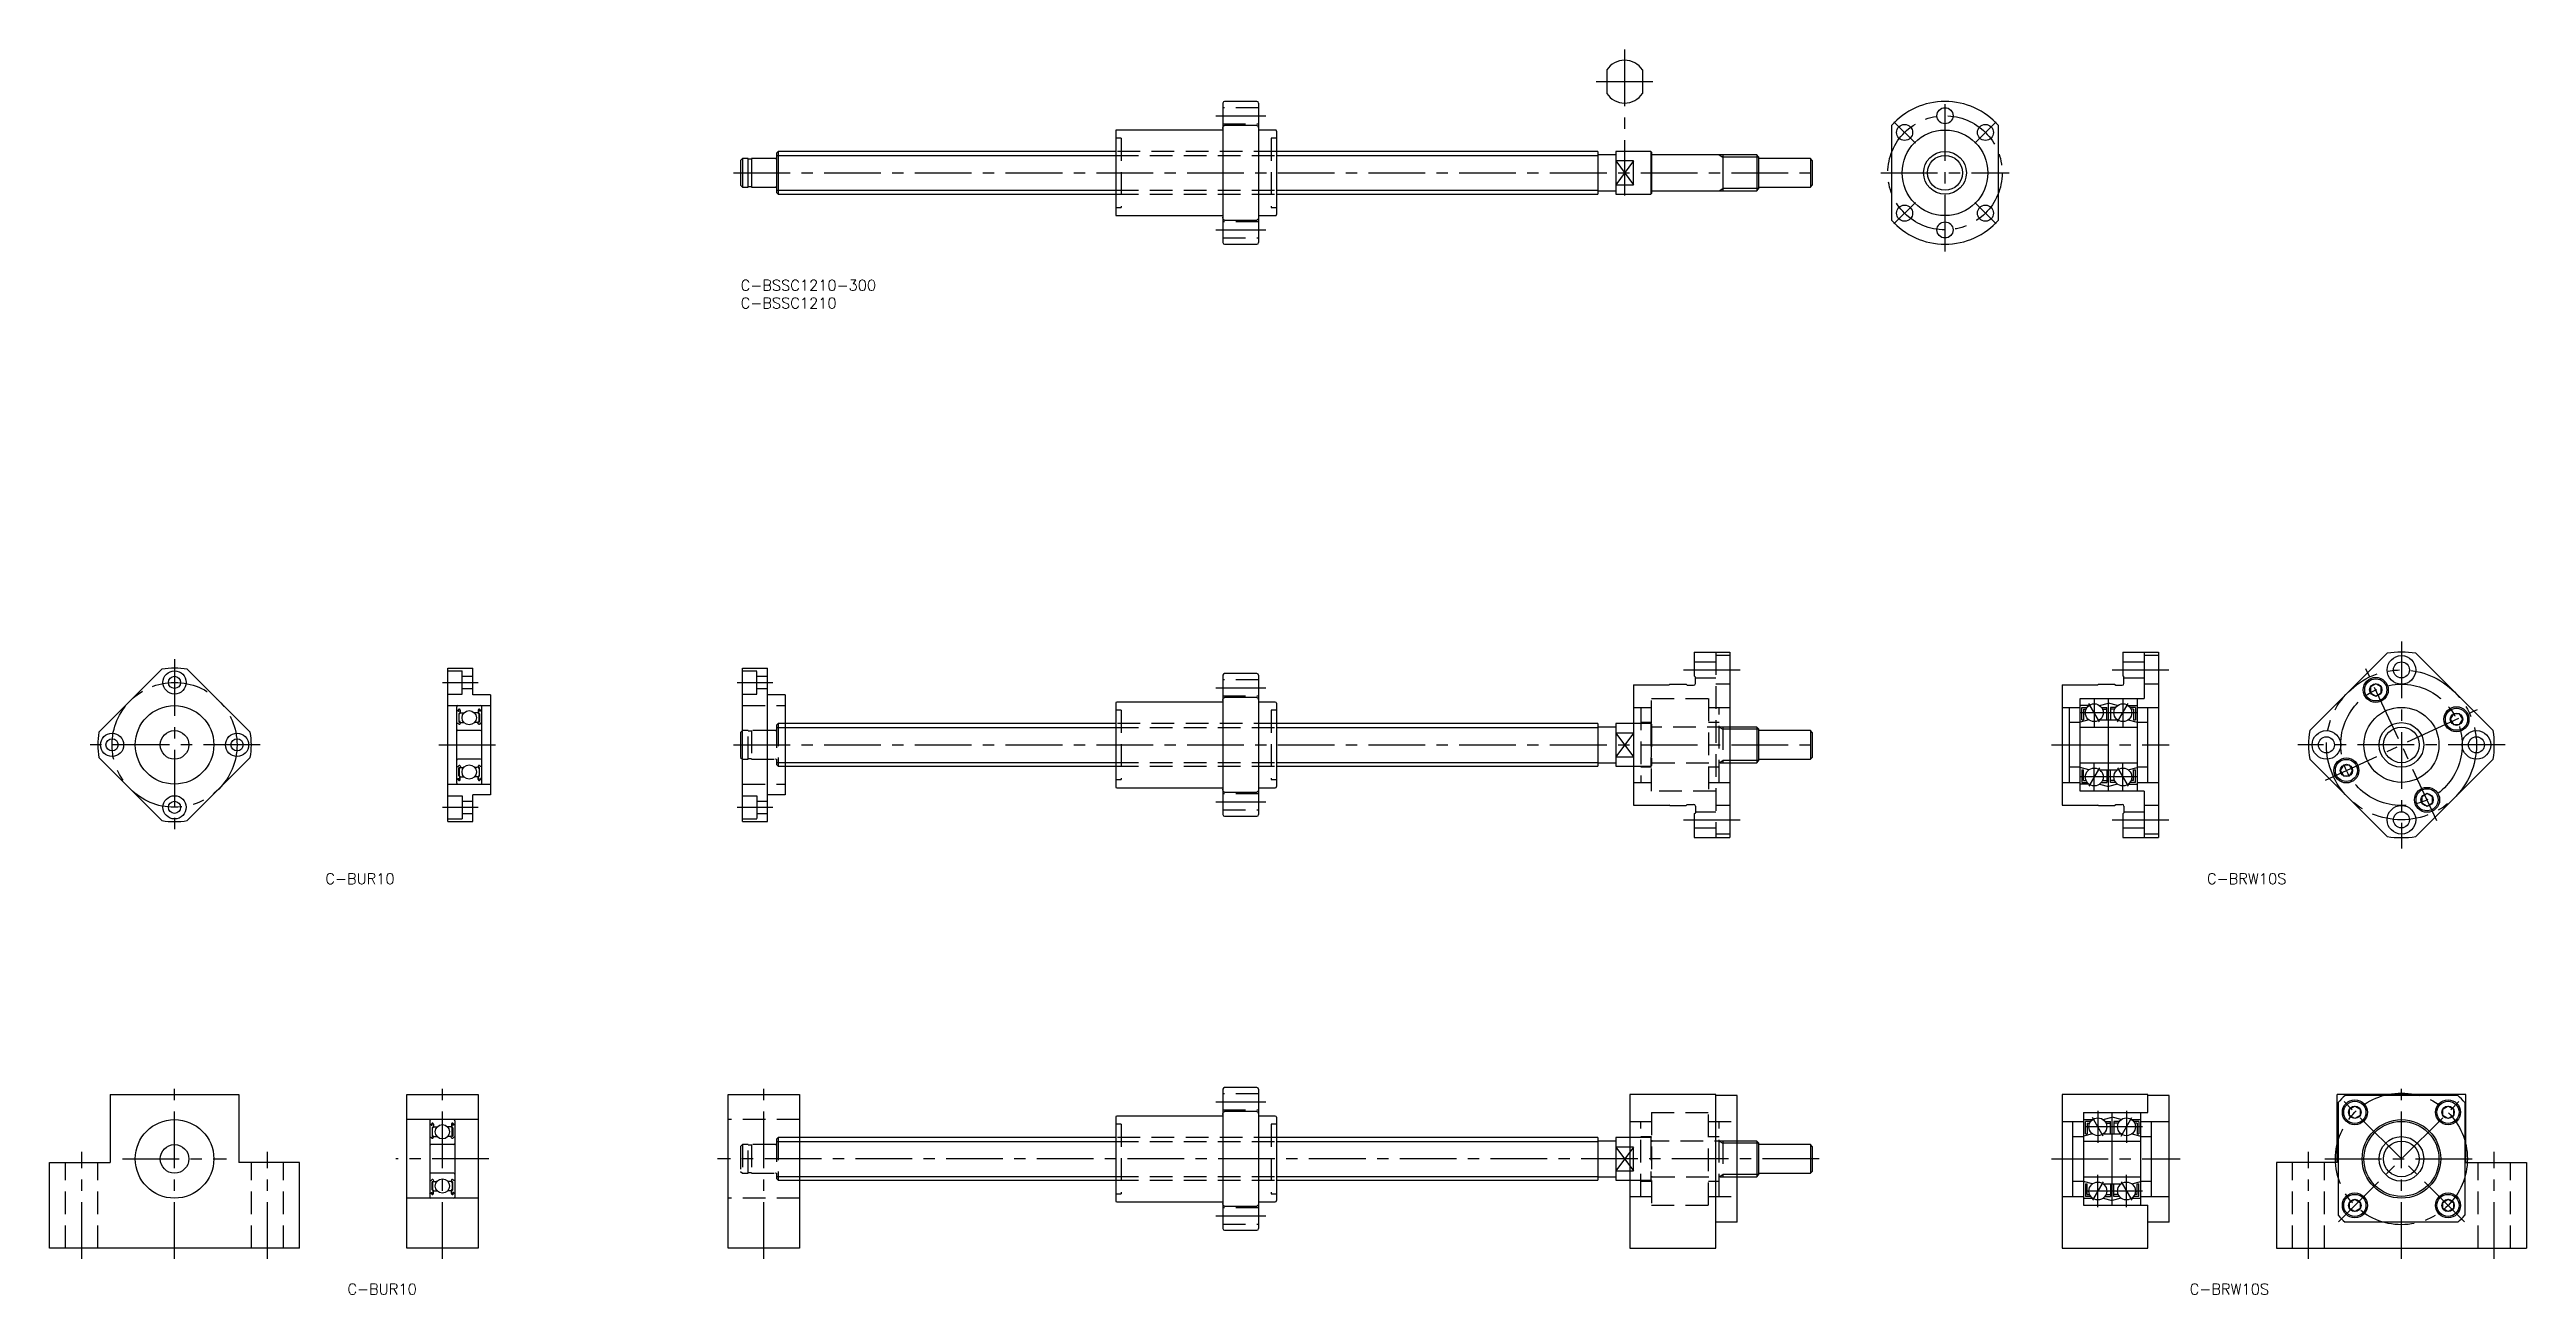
# Model space of a CAD drawing. Extents: x -194 to 500, y -284 to 65.
import ezdxf

# ---------------------------------------------------------------- set-up
doc = ezdxf.new("R2010")
doc.units = 0
doc.header["$LTSCALE"] = 0.5
doc.linetypes.add('CENTER', pattern=[50.8, 31.75, -6.35, 6.35, -6.35])
doc.linetypes.add('DASHED', pattern=[19.05, 12.7, -6.35])
for name, color, linetype in [('MSM_CENTER', 1, 'CENTER'), ('MSM_CONTINUOUS', 7, 'CONTINUOUS'), ('MSM_DASHED', 4, 'DASHED'), ('MSM_NARROW', 5, 'CONTINUOUS'), ('MSM_PART_NUMBER', 7, 'CONTINUOUS')]:
    doc.layers.add(name, color=color, linetype=linetype)
doc.styles.get("Standard").update_dxf_attribs({"font": 'txt.shx', "height": 3, "bigfont": 'bigfont.shx'})

# ---------------------------------------------------------------- blocks, each defined once
blk = doc.blocks.new('*U14')
at = {"layer": 'MSM_PART_NUMBER'}
blk.add_text('C-BSSC1210-300', height=3, dxfattribs=at).set_placement((0, -3))
blk = doc.blocks.new('*U15')
at = {"layer": 'MSM_PART_NUMBER'}
blk.add_text('C-BSSC1210', height=3, dxfattribs=at).set_placement((0, -8))

msp = doc.modelspace()

# ---------------------------------------------------------------- linework, layer by layer
at = {"layer": 'MSM_CENTER'}
for p, q in [((247.5, 64.55), (247.5, 23.68)), ((239.5, 55.55), (255.5, 55.55)), ((337.2, 8), (337.2, 52)), ((133, 46), (147, 46)), ((328.9, 38.31), (322.89, 44.32)), ((345.51, 38.31), (351.52, 44.32)), ((-2, 30), (302, 30)), ((319.2, 30), (355.2, 30)), ((328.9, 21.69), (322.89, 15.68)), ((345.51, 21.69), (351.52, 15.68)), ((133, 14), (147, 14)), ((465, -101.27), (465, -159.27)), ((-158.5, -106.27), (-158.5, -154.27)), ((264, -109.27), (280, -109.27)), ((384, -109.27), (400, -109.27)), ((474.93, -151.56), (455.07, -108.97)), ((-83.5, -112.77), (-73.5, -112.77)), ((-1, -112.77), (9, -112.77)), ((133, -114.27), (147, -114.27)), ((379, -117.27), (379, -125.27)), ((387, -117.27), (387, -125.27)), ((391, -121.27), (375, -121.27)), ((380.5, -123.86), (377.5, -118.67)), ((385.5, -123.86), (388.5, -118.67)), ((443.7, -140.2), (486.3, -120.33)), ((-134.5, -130.27), (-182.5, -130.27)), ((-84.5, -130.27), (-67.5, -130.27)), ((-2, -130.27), (302, -130.27)), ((367, -130.27), (400, -130.27)), ((494, -130.27), (436, -130.27)), ((380.5, -136.67), (377.5, -141.86)), ((379, -143.27), (379, -135.27)), ((385.5, -136.67), (388.5, -141.86)), ((387, -143.27), (387, -135.27)), ((391, -139.27), (375, -139.27)), ((-83.5, -147.77), (-73.5, -147.77)), ((-1, -147.77), (9, -147.77)), ((133, -146.27), (147, -146.27)), ((264, -151.27), (280, -151.27)), ((384, -151.27), (400, -151.27)), ((-158.5, -274.27), (-158.5, -225.27)), ((-83.5, -274.27), (-83.5, -225.27)), ((6.5, -274.27), (6.5, -225.27)), ((482.65, -263.91), (447.35, -228.62)), ((447.35, -263.91), (482.65, -228.62)), ((465, -274.27), (465, -224.8)), ((133, -230.27), (147, -230.27)), ((381.5, -239.86), (378.5, -234.67)), ((380, -232.77), (380, -241.77)), ((386.5, -239.86), (389.5, -234.67)), ((388, -232.77), (388, -241.77)), ((392.5, -237.27), (375.5, -237.27)), ((-184.5, -274.27), (-184.5, -244.27)), ((-173.05, -246.27), (-143.95, -246.27)), ((-132.5, -274.27), (-132.5, -244.27)), ((-70.5, -246.27), (-96.5, -246.27)), ((302, -246.27), (-6.5, -246.27)), ((367, -246.27), (403, -246.27)), ((439, -274.27), (439, -244.27)), ((443.53, -246.27), (486.47, -246.27)), ((491, -274.27), (491, -244.27)), ((392.5, -255.27), (375.5, -255.27)), ((381.5, -252.67), (378.5, -257.86)), ((380, -259.77), (380, -250.77)), ((386.5, -252.67), (389.5, -257.86)), ((388, -259.77), (388, -250.77)), ((133, -262.27), (147, -262.27))]:
    msp.add_line(p, q, dxfattribs=at)
for centre, radius in [((337.2, 30), 16), ((465, -130.27), 21), ((-158.5, -130.27), 17.5), ((465, -130.27), 17), ((465, -246.27), 18.45)]:
    msp.add_circle(centre, radius, dxfattribs=at)
at = {"layer": 'MSM_CONTINUOUS'}
for p, q in [((242.5, 58.87), (242.5, 52.24)), ((252.5, 58.87), (252.5, 52.24)), ((135, 49.5), (135, 10.5)), ((144.5, 50), (135.5, 50)), ((145, 49.5), (145, 10.5)), ((105, 41.7), (105, 18.3)), ((135, 42), (105.3, 42)), ((135, 42.56), (135.03, 42.72)), ((135, 42.46), (135, 42.56)), ((135.03, 42.72), (135.08, 42.89)), ((135.08, 42.89), (135.19, 43.07)), ((135.19, 43.07), (135.31, 43.17)), ((135.31, 43.17), (135.42, 43.22)), ((135.42, 43.22), (135.5, 43.23)), ((144.5, 43.23), (135.5, 43.23)), ((144.5, 43.23), (144.56, 43.22)), ((144.56, 43.22), (144.67, 43.19)), ((144.67, 43.19), (144.79, 43.09)), ((144.79, 43.09), (144.91, 42.91)), ((144.91, 42.91), (144.99, 42.59)), ((144.99, 42.59), (145, 42.46)), ((149.7, 42), (145, 42)), ((150, 41.7), (150, 18.3)), ((322.2, 43.23), (322.2, 16.77)), ((352.2, 16.77), (352.2, 43.23)), ((10.5, 36), (10, 35.5)), ((10, 35.5), (10, 24.5)), ((10.5, 36), (10.5, 24)), ((105, 36), (10.5, 36)), ((240, 36), (150, 36)), ((240, 36), (240, 24)), ((245, 35), (240, 35)), ((254.8, 36), (245, 36)), ((245, 36), (245, 24)), ((255, 35.8), (254.8, 36)), ((254.8, 36), (254.8, 24)), ((255, 35.8), (255, 24.2)), ((284.5, 35), (255.2, 35)), ((275, 35), (275, 25)), ((285, 34.5), (284.5, 35)), ((284.5, 35), (284.5, 25)), ((0.5, 34), (0, 33.5)), ((0, 33.5), (0, 26.5)), ((2.1, 34), (0.5, 34)), ((0.5, 34), (0.5, 26)), ((2.1, 26), (2.1, 34)), ((3, 33.8), (2.1, 33.8)), ((9.8, 34), (3, 34)), ((3, 34), (3, 26)), ((250, 33.32), (245, 33.32)), ((250, 26.68), (250, 33.32)), ((285, 34.5), (285, 25.5)), ((299.5, 34), (285, 34)), ((300, 33.5), (299.5, 34)), ((299.5, 34), (299.5, 26)), ((300, 33.5), (300, 26.5)), ((0, 26.5), (0.5, 26)), ((0.5, 26), (2.1, 26)), ((2.1, 26.2), (3, 26.2)), ((3, 26), (9.8, 26)), ((10, 24.5), (10.5, 24)), ((10.5, 24), (105, 24)), ((150, 24), (240, 24)), ((240, 25), (245, 25)), ((245, 26.68), (250, 26.68)), ((245, 24), (254.8, 24)), ((254.8, 24), (255, 24.2)), ((255.2, 25), (284.5, 25)), ((284.5, 25), (285, 25.5)), ((285, 26), (299.5, 26)), ((299.5, 26), (300, 26.5)), ((105.3, 18), (135, 18)), ((135, 17.49), (135, 17.54)), ((135.02, 17.32), (135, 17.49)), ((135.07, 17.15), (135.02, 17.32)), ((135.19, 16.94), (135.07, 17.15)), ((135.29, 16.84), (135.19, 16.94)), ((135.42, 16.78), (135.29, 16.84)), ((135.48, 16.77), (135.42, 16.78)), ((135.5, 16.77), (135.48, 16.77)), ((135.5, 16.77), (144.5, 16.77)), ((144.58, 16.78), (144.5, 16.77)), ((144.64, 16.8), (144.58, 16.78)), ((144.76, 16.88), (144.64, 16.8)), ((144.87, 17.03), (144.76, 16.88)), ((144.93, 17.15), (144.87, 17.03)), ((144.97, 17.28), (144.93, 17.15)), ((145, 17.54), (144.97, 17.28)), ((145, 18), (149.7, 18)), ((135.5, 10), (144.5, 10)), ((-179.71, -126.72), (-162.04, -109.06)), ((-137.29, -126.72), (-154.96, -109.06)), ((-82, -151.77), (-82, -108.77)), ((-82, -108.77), (-75, -108.77)), ((-82, -109.52), (-78, -109.52)), ((-78, -116.02), (-78, -109.52)), ((-75, -116.27), (-75, -108.77)), ((0.5, -151.77), (0.5, -108.77)), ((0.5, -108.77), (7.5, -108.77)), ((7.5, -151.77), (7.5, -108.77)), ((135, -110.77), (135, -149.77)), ((144.5, -110.27), (135.5, -110.27)), ((145, -110.77), (145, -149.77)), ((267, -104.27), (277, -104.27)), ((267, -104.27), (267, -110.97)), ((277, -104.27), (277, -156.27)), ((387, -104.27), (397, -104.27)), ((387, -104.27), (387, -110.97)), ((387, -107.02), (393, -107.02)), ((393, -104.27), (393, -117.27)), ((397, -105.27), (393, -105.27)), ((397, -104.27), (397, -156.27)), ((460.99, -104.58), (439.31, -126.26)), ((490.69, -126.26), (469.01, -104.58)), ((-82, -116.02), (-78, -116.02)), ((-78, -111.07), (-75, -111.07)), ((-78, -114.47), (-75, -114.47)), ((-70, -116.27), (-75, -116.27)), ((-70, -116.27), (-70, -144.27)), ((12.5, -116.27), (7.5, -116.27)), ((12.5, -116.27), (12.5, -144.27)), ((135, -117.71), (135.03, -117.54)), ((135, -117.81), (135, -117.71)), ((135.03, -117.54), (135.08, -117.38)), ((135.08, -117.38), (135.19, -117.2)), ((135.19, -117.2), (135.31, -117.09)), ((135.31, -117.09), (135.42, -117.05)), ((135.42, -117.05), (135.5, -117.04)), ((144.5, -117.04), (135.5, -117.04)), ((144.5, -117.04), (144.56, -117.04)), ((144.56, -117.04), (144.67, -117.08)), ((144.67, -117.08), (144.79, -117.18)), ((144.79, -117.18), (144.91, -117.36)), ((144.91, -117.36), (144.99, -117.68)), ((144.99, -117.68), (145, -117.81)), ((250, -113.42), (260, -113.42)), ((250, -113.42), (250, -147.12)), ((260.15, -113.27), (260, -113.42)), ((260.15, -113.27), (264.7, -113.27)), ((264.7, -113.27), (265, -113.57)), ((265, -113.57), (266.8, -113.57)), ((267, -110.97), (267.3, -111.27)), ((267.3, -113.07), (267.3, -111.27)), ((370, -113.42), (380, -113.42)), ((370, -113.42), (370, -147.12)), ((375, -117.27), (393, -117.27)), ((375, -143.27), (375, -117.27)), ((380.15, -113.27), (380, -113.42)), ((380.15, -113.27), (384.7, -113.27)), ((383, -143.27), (383, -117.27)), ((384.7, -113.27), (385, -113.57)), ((385, -113.57), (386.8, -113.57)), ((387, -110.97), (387.3, -111.27)), ((387.3, -113.07), (387.3, -111.27)), ((387.3, -111.52), (393, -111.52)), ((391, -117.27), (391, -143.27)), ((397, -113.27), (393, -113.27)), ((457.82, -113.13), (456.32, -113.99)), ((456.32, -113.99), (456.32, -115.72)), ((456.32, -115.72), (457.82, -116.59)), ((459.32, -113.99), (457.82, -113.13)), ((457.82, -116.59), (459.32, -115.72)), ((459.32, -115.72), (459.32, -113.99)), ((-82, -119.27), (-70, -119.27)), ((-79.5, -140.97), (-79.5, -119.57)), ((-79.5, -120.52), (-79.4, -120.62)), ((-79.5, -124.27), (-79.4, -124.17)), ((-79.4, -120.62), (-79.17, -120.62)), ((-79.4, -124.17), (-79.17, -124.17)), ((-79.17, -120.62), (-79.06, -120.43)), ((-79.17, -124.17), (-78.95, -124.43)), ((-79.12, -120.8), (-79, -120.86)), ((-79.05, -120.68), (-78.94, -120.5)), ((-78.94, -120.75), (-79.05, -120.68)), ((-79, -120.86), (-78.94, -120.75)), ((-78.63, -121.32), (-78.9, -121.58)), ((-78.9, -121.58), (-78.9, -123.77)), ((-78.5, -121.37), (-78.77, -121.64)), ((-78.77, -123.77), (-78.77, -121.64)), ((-78.57, -123.77), (-78.77, -123.77)), ((-78.77, -123.9), (-78.57, -123.9)), ((-78.63, -120.58), (-78.63, -121.32)), ((-78.57, -123.9), (-78.57, -123.77)), ((-78.57, -124.35), (-78.46, -124.06)), ((-78.5, -120.58), (-78.5, -121.37)), ((-78.5, -121.22), (-78.4, -121.32)), ((-78.46, -124.06), (-78.36, -123.97)), ((-78.4, -121.32), (-77.48, -121.32)), ((-78.36, -123.97), (-77.52, -123.97)), ((-73.6, -121.32), (-74.52, -121.32)), ((-73.64, -123.97), (-74.48, -123.97)), ((-73.54, -124.06), (-73.64, -123.97)), ((-73.5, -121.22), (-73.6, -121.32)), ((-73.43, -124.35), (-73.54, -124.06)), ((-73.5, -120.58), (-73.5, -121.37)), ((-73.5, -121.37), (-73.23, -121.64)), ((-73.43, -123.9), (-73.43, -123.77)), ((-73.43, -123.77), (-73.23, -123.77)), ((-73.23, -123.9), (-73.43, -123.9)), ((-73.37, -120.58), (-73.37, -121.32)), ((-73.37, -121.32), (-73.1, -121.58)), ((-73.23, -123.77), (-73.23, -121.64)), ((-73.1, -121.58), (-73.1, -123.77)), ((-72.95, -120.68), (-73.06, -120.5)), ((-73.06, -120.75), (-72.95, -120.68)), ((-73, -120.86), (-73.06, -120.75)), ((-72.83, -124.17), (-73.05, -124.43)), ((-72.88, -120.8), (-73, -120.86)), ((-72.83, -120.62), (-72.94, -120.43)), ((-72.6, -120.62), (-72.83, -120.62)), ((-72.6, -124.17), (-72.83, -124.17)), ((-72.5, -120.52), (-72.6, -120.62)), ((-72.5, -124.27), (-72.6, -124.17)), ((-72.5, -140.97), (-72.5, -119.57)), ((105, -124.27), (12.5, -124.27)), ((105, -118.57), (105, -141.97)), ((135, -118.27), (105.3, -118.27)), ((149.7, -118.27), (145, -118.27)), ((150, -118.57), (150, -141.97)), ((240, -124.27), (150, -124.27)), ((240, -124.27), (240, -136.27)), ((250, -124.27), (245, -124.27)), ((245, -124.27), (245, -136.27)), ((370, -119.77), (375, -119.77)), ((372, -119.77), (372, -140.77)), ((375, -124.02), (372, -124.02)), ((377.5, -119.27), (375, -119.27)), ((377.5, -123.27), (375, -123.94)), ((375.5, -119.77), (377, -119.77)), ((375.5, -123.27), (375.5, -119.77)), ((375.5, -123.27), (376, -123.27)), ((376, -120.27), (376, -123.27)), ((376, -120.27), (376.71, -120.27)), ((380.5, -119.27), (383, -118.6)), ((380.5, -123.27), (385.5, -123.27)), ((381, -119.77), (382.5, -119.77)), ((381.29, -120.27), (382.5, -120.27)), ((382.5, -123.27), (382.5, -119.77)), ((385.5, -119.27), (383, -118.6)), ((383.5, -119.77), (383.5, -123.27)), ((385, -119.77), (383.5, -119.77)), ((384.71, -120.27), (383.5, -120.27)), ((388.5, -119.27), (391, -119.27)), ((388.5, -123.27), (391, -123.94)), ((390.5, -119.77), (389, -119.77)), ((390, -120.27), (389.29, -120.27)), ((390, -120.27), (390, -123.27)), ((390, -123.27), (390.5, -123.27)), ((390.5, -119.77), (390.5, -123.27)), ((391, -119.77), (397, -119.77)), ((394, -124.02), (391, -124.02)), ((394, -140.77), (394, -119.77)), ((479.54, -121.58), (478.68, -123.08)), ((478.68, -123.08), (479.54, -124.58)), ((481.27, -121.58), (479.54, -121.58)), ((479.54, -124.58), (481.27, -124.58)), ((482.14, -123.08), (481.27, -121.58)), ((481.27, -124.58), (482.14, -123.08)), ((-72.8, -126.27), (-79.2, -126.27)), ((0.5, -126.27), (0, -126.77)), ((0, -126.77), (0, -133.77)), ((245, -125.27), (240, -125.27)), ((250, -126.95), (245, -126.95)), ((284.5, -125.27), (277, -125.27)), ((285, -125.77), (284.5, -125.27)), ((284.5, -125.27), (284.5, -135.27)), ((285, -125.77), (285, -134.77)), ((299.5, -126.27), (285, -126.27)), ((300, -126.77), (299.5, -126.27)), ((299.5, -126.27), (299.5, -134.27)), ((300, -126.77), (300, -133.77)), ((375, -125.27), (391, -125.27)), ((-162.04, -151.47), (-179.71, -133.81)), ((-154.96, -151.47), (-137.29, -133.81)), ((-79.5, -136.27), (-79.4, -136.37)), ((-79.4, -136.37), (-79.17, -136.37)), ((-72.8, -134.27), (-79.2, -134.27)), ((-79.17, -136.37), (-78.95, -136.1)), ((-78.9, -138.95), (-78.9, -136.76)), ((-78.77, -136.63), (-78.57, -136.63)), ((-78.77, -136.76), (-78.77, -138.89)), ((-78.57, -136.76), (-78.77, -136.76)), ((-78.57, -136.18), (-78.46, -136.47)), ((-78.57, -136.63), (-78.57, -136.76)), ((-78.46, -136.47), (-78.36, -136.57)), ((-78.36, -136.57), (-77.52, -136.57)), ((-73.64, -136.57), (-74.48, -136.57)), ((-73.54, -136.47), (-73.64, -136.57)), ((-73.43, -136.18), (-73.54, -136.47)), ((-73.43, -136.63), (-73.43, -136.76)), ((-73.23, -136.63), (-73.43, -136.63)), ((-73.43, -136.76), (-73.23, -136.76)), ((-73.23, -136.76), (-73.23, -138.89)), ((-73.1, -138.95), (-73.1, -136.76)), ((-72.83, -136.37), (-73.05, -136.1)), ((-72.6, -136.37), (-72.83, -136.37)), ((-72.5, -136.27), (-72.6, -136.37)), ((0, -133.77), (0.5, -134.27)), ((12.5, -136.27), (105, -136.27)), ((150, -136.27), (240, -136.27)), ((240, -135.27), (245, -135.27)), ((245, -133.58), (250, -133.58)), ((245, -136.27), (250, -136.27)), ((277, -135.27), (284.5, -135.27)), ((284.5, -135.27), (285, -134.77)), ((285, -134.27), (299.5, -134.27)), ((299.5, -134.27), (300, -133.77)), ((375, -136.52), (372, -136.52)), ((375, -135.27), (391, -135.27)), ((377.5, -137.27), (375, -136.6)), ((375.5, -137.27), (376, -137.27)), ((375.5, -137.27), (375.5, -140.77)), ((376, -140.27), (376, -137.27)), ((380.5, -137.27), (385.5, -137.27)), ((382.5, -137.27), (382.5, -140.77)), ((383.5, -140.77), (383.5, -137.27)), ((388.5, -137.27), (391, -136.6)), ((390, -140.27), (390, -137.27)), ((390, -137.27), (390.5, -137.27)), ((390.5, -140.77), (390.5, -137.27)), ((394, -136.52), (391, -136.52)), ((439.31, -134.28), (460.99, -155.95)), ((448.73, -135.95), (447.86, -137.45)), ((447.86, -137.45), (448.73, -138.95)), ((450.46, -135.95), (448.73, -135.95)), ((451.32, -137.45), (450.46, -135.95)), ((450.46, -138.95), (451.32, -137.45)), ((469.01, -155.95), (490.69, -134.28)), ((-82, -141.27), (-70, -141.27)), ((-82, -144.52), (-78, -144.52)), ((-79.5, -140.02), (-79.4, -139.92)), ((-79.4, -139.92), (-79.17, -139.92)), ((-79.17, -139.92), (-79.06, -140.1)), ((-79.12, -139.73), (-79, -139.67)), ((-78.94, -139.78), (-79.05, -139.85)), ((-79.05, -139.85), (-78.94, -140.03)), ((-79, -139.67), (-78.94, -139.78)), ((-78.63, -139.22), (-78.9, -138.95)), ((-78.5, -139.16), (-78.77, -138.89)), ((-78.63, -139.95), (-78.63, -139.22)), ((-78.5, -139.95), (-78.5, -139.16)), ((-78.5, -139.32), (-78.4, -139.22)), ((-78.4, -139.22), (-77.48, -139.22)), ((-78, -144.52), (-78, -151.02)), ((-75, -151.77), (-75, -144.27)), ((-70, -144.27), (-75, -144.27)), ((-73.6, -139.22), (-74.52, -139.22)), ((-73.5, -139.32), (-73.6, -139.22)), ((-73.5, -139.16), (-73.23, -138.89)), ((-73.5, -139.95), (-73.5, -139.16)), ((-73.37, -139.22), (-73.1, -138.95)), ((-73.37, -139.95), (-73.37, -139.22)), ((-73, -139.67), (-73.06, -139.78)), ((-73.06, -139.78), (-72.95, -139.85)), ((-72.95, -139.85), (-73.06, -140.03)), ((-72.88, -139.73), (-73, -139.67)), ((-72.83, -139.92), (-72.94, -140.1)), ((-72.6, -139.92), (-72.83, -139.92)), ((-72.5, -140.02), (-72.6, -139.92)), ((12.5, -144.27), (7.5, -144.27)), ((105.3, -142.27), (135, -142.27)), ((135, -142.77), (135, -142.73)), ((135.02, -142.95), (135, -142.77)), ((135.07, -143.12), (135.02, -142.95)), ((135.19, -143.33), (135.07, -143.12)), ((135.29, -143.43), (135.19, -143.33)), ((135.42, -143.49), (135.29, -143.43)), ((135.48, -143.49), (135.42, -143.49)), ((135.5, -143.49), (135.48, -143.49)), ((135.5, -143.49), (144.5, -143.49)), ((144.58, -143.49), (144.5, -143.49)), ((144.64, -143.46), (144.58, -143.49)), ((144.76, -143.39), (144.64, -143.46)), ((144.87, -143.24), (144.76, -143.39)), ((144.93, -143.11), (144.87, -143.24)), ((144.97, -142.99), (144.93, -143.11)), ((145, -142.73), (144.97, -142.99)), ((145, -142.27), (149.7, -142.27)), ((370, -140.77), (375, -140.77)), ((377.5, -141.27), (375, -141.27)), ((393, -143.27), (375, -143.27)), ((375.5, -140.77), (377, -140.77)), ((376, -140.27), (376.71, -140.27)), ((380.5, -141.27), (383, -141.94)), ((381, -140.77), (382.5, -140.77)), ((381.29, -140.27), (382.5, -140.27)), ((385.5, -141.27), (383, -141.94)), ((384.71, -140.27), (383.5, -140.27)), ((385, -140.77), (383.5, -140.77)), ((388.5, -141.27), (391, -141.27)), ((390.5, -140.77), (389, -140.77)), ((390, -140.27), (389.29, -140.27)), ((391, -140.77), (397, -140.77)), ((393, -143.27), (393, -156.27)), ((448.73, -138.95), (450.46, -138.95)), ((472.18, -143.94), (470.68, -144.81)), ((470.68, -144.81), (470.68, -146.54)), ((473.68, -144.81), (472.18, -143.94)), ((473.68, -146.54), (473.68, -144.81)), ((-82, -151.02), (-78, -151.02)), ((-82, -151.77), (-75, -151.77)), ((-78, -146.07), (-75, -146.07)), ((-78, -149.47), (-75, -149.47)), ((0.5, -151.77), (7.5, -151.77)), ((135.5, -150.27), (144.5, -150.27)), ((250, -147.12), (260, -147.12)), ((260.15, -147.27), (260, -147.12)), ((260.15, -147.27), (264.7, -147.27)), ((264.7, -147.27), (265, -146.97)), ((265, -146.97), (266.8, -146.97)), ((267, -149.56), (267.3, -149.27)), ((267, -149.56), (267, -156.27)), ((267.3, -147.47), (267.3, -149.27)), ((370, -147.12), (380, -147.12)), ((380.15, -147.27), (380, -147.12)), ((380.15, -147.27), (384.7, -147.27)), ((384.7, -147.27), (385, -146.97)), ((385, -146.97), (386.8, -146.97)), ((387, -149.56), (387.3, -149.27)), ((387, -149.56), (387, -156.27)), ((387.3, -147.47), (387.3, -149.27)), ((387.3, -149.02), (393, -149.02)), ((397, -147.27), (393, -147.27)), ((470.68, -146.54), (472.18, -147.41)), ((472.18, -147.41), (473.68, -146.54)), ((267, -156.27), (277, -156.27)), ((387, -153.52), (393, -153.52)), ((387, -156.27), (397, -156.27)), ((397, -155.27), (393, -155.27)), ((-176.5, -228.27), (-176.5, -247.27)), ((-176.5, -228.27), (-140.5, -228.27)), ((-140.5, -228.27), (-140.5, -247.27)), ((-93.5, -271.27), (-93.5, -228.27)), ((-93.5, -228.27), (-73.5, -228.27)), ((-73.5, -228.27), (-73.5, -271.27)), ((-3.5, -271.27), (-3.5, -228.27)), ((-3.5, -228.27), (16.5, -228.27)), ((16.5, -228.27), (16.5, -271.27)), ((135, -226.77), (135, -265.77)), ((144.5, -226.27), (135.5, -226.27)), ((145, -226.77), (145, -265.77)), ((249, -228.27), (249, -271.27)), ((273, -228.27), (249, -228.27)), ((273, -271.27), (273, -228.27)), ((279, -228.52), (273, -228.52)), ((279, -264.02), (279, -228.52)), ((370, -228.27), (370, -271.27)), ((394, -228.27), (370, -228.27)), ((394, -233.27), (394, -228.27)), ((400, -228.52), (394, -228.52)), ((400, -264.02), (400, -228.52)), ((483, -228.27), (447, -228.27)), ((447, -247.27), (447, -228.27)), ((480.78, -228.52), (449.22, -228.52)), ((483, -247.27), (483, -228.27)), ((-73.5, -235.27), (-93.5, -235.27)), ((-87, -235.57), (-87, -256.97)), ((-80, -235.57), (-80, -256.97)), ((105, -234.57), (105, -257.97)), ((135, -234.27), (105.3, -234.27)), ((135, -233.71), (135.03, -233.54)), ((135, -233.81), (135, -233.71)), ((135.03, -233.54), (135.08, -233.38)), ((135.08, -233.38), (135.19, -233.2)), ((135.19, -233.2), (135.31, -233.09)), ((135.31, -233.09), (135.42, -233.05)), ((135.42, -233.05), (135.5, -233.04)), ((144.5, -233.04), (135.5, -233.04)), ((144.5, -233.04), (144.56, -233.04)), ((144.56, -233.04), (144.67, -233.08)), ((144.67, -233.08), (144.79, -233.18)), ((144.79, -233.18), (144.91, -233.36)), ((144.91, -233.36), (144.99, -233.68)), ((144.99, -233.68), (145, -233.81)), ((149.7, -234.27), (145, -234.27)), ((150, -234.57), (150, -257.97)), ((370, -235.77), (376, -235.77)), ((373, -256.77), (373, -235.77)), ((376, -233.27), (376, -259.27)), ((376, -233.27), (394, -233.27)), ((376, -235.27), (378.5, -235.27)), ((378, -235.77), (376.5, -235.77)), ((376.5, -239.27), (376.5, -235.77)), ((381.5, -235.27), (384, -234.6)), ((382, -235.77), (383.5, -235.77)), ((383.5, -239.27), (383.5, -235.77)), ((384, -259.27), (384, -233.27)), ((386.5, -235.27), (384, -234.6)), ((384.5, -235.77), (384.5, -239.27)), ((386, -235.77), (384.5, -235.77)), ((389.5, -235.27), (392, -235.27)), ((391.5, -235.77), (390, -235.77)), ((391.5, -235.77), (391.5, -239.27)), ((392, -259.27), (392, -233.27)), ((392, -235.77), (400, -235.77)), ((395, -256.77), (395, -235.77)), ((447.25, -230.49), (447.25, -262.05)), ((450.45, -232.35), (451.95, -231.49)), ((450.45, -234.09), (450.45, -232.35)), ((451.95, -234.95), (450.45, -234.09)), ((451.95, -231.49), (453.45, -232.35)), ((453.45, -234.09), (451.95, -234.95)), ((453.45, -232.35), (453.45, -234.09)), ((476.55, -232.35), (478.05, -231.49)), ((476.55, -234.09), (476.55, -232.35)), ((478.05, -234.95), (476.55, -234.09)), ((478.05, -231.49), (479.55, -232.35)), ((479.55, -234.09), (478.05, -234.95)), ((479.55, -232.35), (479.55, -234.09)), ((482.75, -230.49), (482.75, -262.05)), ((-87, -236.52), (-86.9, -236.62)), ((-87, -240.27), (-86.9, -240.17)), ((-86.9, -236.62), (-86.67, -236.62)), ((-86.9, -240.17), (-86.67, -240.17)), ((-80.3, -242.27), (-86.7, -242.27)), ((-86.67, -236.62), (-86.56, -236.43)), ((-86.67, -240.17), (-86.45, -240.43)), ((-86.62, -236.8), (-86.5, -236.86)), ((-86.55, -236.68), (-86.44, -236.5)), ((-86.44, -236.75), (-86.55, -236.68)), ((-86.5, -236.86), (-86.44, -236.75)), ((-86.13, -237.32), (-86.4, -237.58)), ((-86.4, -237.58), (-86.4, -239.77)), ((-86, -237.37), (-86.27, -237.64)), ((-86.27, -239.77), (-86.27, -237.64)), ((-86.07, -239.77), (-86.27, -239.77)), ((-86.27, -239.9), (-86.07, -239.9)), ((-86.13, -236.58), (-86.13, -237.32)), ((-86.08, -240.37), (-85.96, -240.06)), ((-86.07, -239.9), (-86.07, -239.77)), ((-86, -236.58), (-86, -237.37)), ((-86, -237.22), (-85.9, -237.32)), ((-85.96, -240.06), (-85.86, -239.97)), ((-85.9, -237.32), (-84.98, -237.32)), ((-85.86, -239.97), (-85.02, -239.97)), ((-81.1, -237.32), (-82.02, -237.32)), ((-81.14, -239.97), (-81.98, -239.97)), ((-81.04, -240.06), (-81.14, -239.97)), ((-81, -237.22), (-81.1, -237.32)), ((-80.92, -240.37), (-81.04, -240.06)), ((-81, -236.58), (-81, -237.37)), ((-81, -237.37), (-80.73, -237.64)), ((-80.93, -239.9), (-80.93, -239.77)), ((-80.93, -239.77), (-80.73, -239.77)), ((-80.73, -239.9), (-80.93, -239.9)), ((-80.87, -236.58), (-80.87, -237.32)), ((-80.87, -237.32), (-80.6, -237.58)), ((-80.73, -239.77), (-80.73, -237.64)), ((-80.6, -237.58), (-80.6, -239.77)), ((-80.45, -236.68), (-80.56, -236.5)), ((-80.56, -236.75), (-80.45, -236.68)), ((-80.5, -236.86), (-80.56, -236.75)), ((-80.33, -240.17), (-80.55, -240.43)), ((-80.38, -236.8), (-80.5, -236.86)), ((-80.33, -236.62), (-80.44, -236.43)), ((-80.1, -236.62), (-80.33, -236.62)), ((-80.1, -240.17), (-80.33, -240.17)), ((-80, -236.52), (-80.1, -236.62)), ((-80, -240.27), (-80.1, -240.17)), ((105, -240.27), (16.5, -240.27)), ((240, -240.27), (150, -240.27)), ((240, -240.27), (240, -252.27)), ((245, -241.27), (240, -241.27)), ((245, -240.27), (245, -252.27)), ((249, -240.27), (245, -240.27)), ((284.5, -241.27), (279, -241.27)), ((285, -241.77), (284.5, -241.27)), ((284.5, -241.27), (284.5, -251.27)), ((285, -241.77), (285, -250.77)), ((299.5, -242.27), (285, -242.27)), ((300, -242.77), (299.5, -242.27)), ((299.5, -242.27), (299.5, -250.27)), ((373, -240.02), (376, -240.02)), ((378.5, -239.27), (376, -239.94)), ((376, -241.27), (392, -241.27)), ((376.5, -239.27), (377, -239.27)), ((377, -236.27), (377, -239.27)), ((377, -236.27), (377.71, -236.27)), ((381.5, -239.27), (386.5, -239.27)), ((382.29, -236.27), (383.5, -236.27)), ((385.71, -236.27), (384.5, -236.27)), ((389.5, -239.27), (392, -239.94)), ((391, -236.27), (390.29, -236.27)), ((391, -236.27), (391, -239.27)), ((391, -239.27), (391.5, -239.27)), ((392, -240.02), (395, -240.02)), ((-193.5, -271.27), (-193.5, -247.27)), ((-193.5, -247.27), (-176.5, -247.27)), ((-123.5, -247.27), (-140.5, -247.27)), ((-123.5, -271.27), (-123.5, -247.27)), ((249, -242.95), (245, -242.95)), ((245, -249.58), (249, -249.58)), ((300, -242.77), (300, -249.77)), ((430, -247.27), (430, -271.27)), ((447, -247.27), (430, -247.27)), ((483, -247.27), (500, -247.27)), ((500, -247.27), (500, -271.27)), ((-87, -252.27), (-86.9, -252.37)), ((-87, -256.02), (-86.9, -255.92)), ((-86.9, -252.37), (-86.67, -252.37)), ((-86.9, -255.92), (-86.67, -255.92)), ((-80.3, -250.27), (-86.7, -250.27)), ((-86.67, -252.37), (-86.45, -252.1)), ((-86.67, -255.92), (-86.56, -256.1)), ((-86.62, -255.73), (-86.5, -255.67)), ((-86.44, -255.78), (-86.55, -255.85)), ((-86.55, -255.85), (-86.44, -256.03)), ((-86.5, -255.67), (-86.44, -255.78)), ((-86.4, -254.95), (-86.4, -252.76)), ((-86.13, -255.22), (-86.4, -254.95)), ((-86.27, -252.63), (-86.07, -252.63)), ((-86.27, -252.76), (-86.27, -254.89)), ((-86.07, -252.76), (-86.27, -252.76)), ((-86, -255.16), (-86.27, -254.89)), ((-86.13, -255.95), (-86.13, -255.22)), ((-86.08, -252.16), (-85.96, -252.47)), ((-86.07, -252.63), (-86.07, -252.76)), ((-86, -255.95), (-86, -255.16)), ((-86, -255.32), (-85.9, -255.22)), ((-85.96, -252.47), (-85.86, -252.57)), ((-85.9, -255.22), (-84.98, -255.22)), ((-85.86, -252.57), (-85.02, -252.57)), ((-81.1, -255.22), (-82.02, -255.22)), ((-81.14, -252.57), (-81.98, -252.57)), ((-81.04, -252.47), (-81.14, -252.57)), ((-81, -255.32), (-81.1, -255.22)), ((-80.92, -252.16), (-81.04, -252.47)), ((-81, -255.16), (-80.73, -254.89)), ((-81, -255.95), (-81, -255.16)), ((-80.93, -252.63), (-80.93, -252.76)), ((-80.73, -252.63), (-80.93, -252.63)), ((-80.93, -252.76), (-80.73, -252.76)), ((-80.87, -255.22), (-80.6, -254.95)), ((-80.87, -255.95), (-80.87, -255.22)), ((-80.73, -252.76), (-80.73, -254.89)), ((-80.6, -254.95), (-80.6, -252.76)), ((-80.5, -255.67), (-80.56, -255.78)), ((-80.56, -255.78), (-80.45, -255.85)), ((-80.45, -255.85), (-80.56, -256.03)), ((-80.33, -252.37), (-80.55, -252.1)), ((-80.38, -255.73), (-80.5, -255.67)), ((-80.33, -255.92), (-80.44, -256.1)), ((-80.1, -252.37), (-80.33, -252.37)), ((-80.1, -255.92), (-80.33, -255.92)), ((-80, -252.27), (-80.1, -252.37)), ((-80, -256.02), (-80.1, -255.92)), ((16.5, -252.27), (105, -252.27)), ((150, -252.27), (240, -252.27)), ((240, -251.27), (245, -251.27)), ((245, -252.27), (249, -252.27)), ((279, -251.27), (284.5, -251.27)), ((284.5, -251.27), (285, -250.77)), ((285, -250.27), (299.5, -250.27)), ((299.5, -250.27), (300, -249.77)), ((373, -252.52), (376, -252.52)), ((376, -251.27), (392, -251.27)), ((378.5, -253.27), (376, -252.6)), ((376.5, -253.27), (377, -253.27)), ((376.5, -253.27), (376.5, -256.77)), ((377, -256.27), (377, -253.27)), ((377, -256.27), (377.71, -256.27)), ((381.5, -253.27), (386.5, -253.27)), ((382.29, -256.27), (383.5, -256.27)), ((383.5, -253.27), (383.5, -256.77)), ((384.5, -256.77), (384.5, -253.27)), ((385.71, -256.27), (384.5, -256.27)), ((389.5, -253.27), (392, -252.6)), ((391, -256.27), (390.29, -256.27)), ((391, -256.27), (391, -253.27)), ((391, -253.27), (391.5, -253.27)), ((391.5, -256.77), (391.5, -253.27)), ((392, -252.52), (395, -252.52)), ((-73.5, -257.27), (-93.5, -257.27)), ((105.3, -258.27), (135, -258.27)), ((135, -258.77), (135, -258.73)), ((135.02, -258.95), (135, -258.77)), ((135.07, -259.12), (135.02, -258.95)), ((135.19, -259.33), (135.07, -259.12)), ((135.29, -259.43), (135.19, -259.33)), ((135.42, -259.49), (135.29, -259.43)), ((135.48, -259.49), (135.42, -259.49)), ((135.5, -259.49), (135.48, -259.49)), ((135.5, -259.49), (144.5, -259.49)), ((144.58, -259.49), (144.5, -259.49)), ((144.64, -259.46), (144.58, -259.49)), ((144.76, -259.39), (144.64, -259.46)), ((144.87, -259.24), (144.76, -259.39)), ((144.93, -259.11), (144.87, -259.24)), ((144.97, -258.99), (144.93, -259.11)), ((145, -258.73), (144.97, -258.99)), ((145, -258.27), (149.7, -258.27)), ((370, -256.77), (376, -256.77)), ((376, -257.27), (378.5, -257.27)), ((376, -259.27), (394, -259.27)), ((378, -256.77), (376.5, -256.77)), ((381.5, -257.27), (384, -257.94)), ((382, -256.77), (383.5, -256.77)), ((386.5, -257.27), (384, -257.94)), ((386, -256.77), (384.5, -256.77)), ((389.5, -257.27), (392, -257.27)), ((391.5, -256.77), (390, -256.77)), ((392, -256.77), (400, -256.77)), ((394, -271.27), (394, -259.27)), ((450.45, -258.45), (451.95, -257.58)), ((450.45, -260.18), (450.45, -258.45)), ((451.95, -261.04), (450.45, -260.18)), ((451.95, -257.58), (453.45, -258.45)), ((453.45, -260.18), (451.95, -261.04)), ((453.45, -258.45), (453.45, -260.18)), ((476.55, -258.45), (478.05, -257.58)), ((476.55, -260.18), (476.55, -258.45)), ((478.05, -261.04), (476.55, -260.18)), ((478.05, -257.58), (479.55, -258.45)), ((479.55, -260.18), (478.05, -261.04)), ((479.55, -258.45), (479.55, -260.18)), ((135.5, -266.27), (144.5, -266.27)), ((279, -264.02), (273, -264.02)), ((400, -264.02), (394, -264.02)), ((480.78, -264.02), (449.22, -264.02)), ((-123.5, -271.27), (-193.5, -271.27)), ((-73.5, -271.27), (-93.5, -271.27)), ((16.5, -271.27), (-3.5, -271.27)), ((249, -271.27), (273, -271.27)), ((370, -271.27), (394, -271.27)), ((430, -271.27), (500, -271.27))]:
    msp.add_line(p, q, dxfattribs=at)
for centre, radius in [((325.89, 41.31), 2.25), ((337.2, 30), 12), ((337.2, 46), 2.25), ((348.52, 41.31), 2.25), ((337.2, 30), 4.9), ((325.89, 18.69), 2.25), ((348.52, 18.69), 2.25), ((337.2, 14), 2.25), ((-158.5, -112.77), 3.25), ((465, -109.27), 4), ((465, -109.27), 2.25), ((-158.5, -112.77), 1.7), ((457.82, -114.86), 3.5), ((457.82, -114.86), 3.1), ((457.82, -114.86), 1.73), ((-158.5, -130.27), 11), ((-76, -122.67), 2), ((379, -121.27), 2.5), ((387, -121.27), 2.5), ((465, -130.27), 10.5), ((465, -130.27), 6.25), ((480.41, -123.08), 3.5), ((480.41, -123.08), 3.1), ((480.41, -123.08), 1.73), ((-176, -130.27), 3.25), ((-176, -130.27), 1.7), ((-158.5, -130.27), 4), ((-141, -130.27), 3.25), ((-141, -130.27), 1.7), ((444, -130.27), 4), ((444, -130.27), 2.25), ((465, -130.27), 5), ((486, -130.27), 4), ((486, -130.27), 2.25), ((-76, -137.87), 2), ((379, -139.27), 2.5), ((387, -139.27), 2.5), ((449.59, -137.45), 3.5), ((449.59, -137.45), 3.1), ((449.59, -137.45), 1.73), ((-158.5, -147.77), 3.25), ((472.18, -145.67), 3.5), ((472.18, -145.67), 3.1), ((472.18, -145.67), 1.73), ((-158.5, -147.77), 1.7), ((465, -151.27), 4), ((465, -151.27), 2.25), ((-158.5, -246.27), 11), ((380, -237.27), 2.5), ((388, -237.27), 2.5), ((451.95, -233.22), 3.5), ((451.95, -233.22), 3.1), ((451.95, -233.22), 1.73), ((465, -246.27), 11), ((465, -246.27), 10.5), ((478.05, -233.22), 3.5), ((478.05, -233.22), 3.1), ((478.05, -233.22), 1.73), ((-158.5, -246.27), 4), ((-83.5, -238.67), 2), ((465, -246.27), 6.25), ((465, -246.27), 5), ((-83.5, -253.87), 2), ((380, -255.27), 2.5), ((388, -255.27), 2.5), ((451.95, -259.31), 3.5), ((451.95, -259.31), 3.1), ((478.05, -259.31), 3.5), ((478.05, -259.31), 3.1), ((451.95, -259.31), 1.73), ((478.05, -259.31), 1.73)]:
    msp.add_circle(centre, radius, dxfattribs=at)
for centre, radius, start, end in [((247.5, 55.55), 6, 33.55731, 146.44269), ((135.5, 49.5), 0.5, 90, 180), ((144.5, 49.5), 0.5, 0, 90), ((247.5, 55.55), 6, 213.55731, 326.44269), ((337.2, 30), 20, 41.40962, 138.59038), ((105.3, 41.7), 0.3, 90, 180), ((149.7, 41.7), 0.3, 0, 90), ((255.2, 35.2), 0.2, 180, 270), ((9.8, 34.2), 0.2, 270, 0), ((9.8, 25.8), 0.2, 0, 90), ((255.2, 24.8), 0.2, 90, 180), ((105.3, 18.3), 0.3, 180, 270), ((149.7, 18.3), 0.3, 270, 0), ((337.2, 30), 20, 221.40962, 318.59038), ((135.5, 10.5), 0.5, 180, 270), ((144.5, 10.5), 0.5, 270, 0), ((-158.5, -130.27), 21.5, 80.51598, 99.48402), ((135.5, -110.77), 0.5, 90, 180), ((144.5, -110.77), 0.5, 0, 90), ((465, -130.27), 26, 81.12893, 98.87107), ((266.8, -113.07), 0.5, 270, 0), ((386.8, -113.07), 0.5, 270, 0), ((-79.2, -119.57), 0.3, 90, 180), ((-79.05, -120.68), 0.133, 149.9969, 240.00125), ((-78.8, -120.58), 0.299, 0, 150.00017), ((-78.78, -124.28), 0.224, 220.00096, 343.1517), ((-78.8, -120.58), 0.166, 0, 150.00436), ((-78.77, -123.77), 0.133, 180.00005, 270.00003), ((-73.2, -120.58), 0.299, 29.99983, 180), ((-73.22, -124.28), 0.224, 196.8483, 319.99904), ((-73.2, -120.58), 0.166, 29.99564, 180), ((-73.23, -123.77), 0.133, 269.99997, 359.99995), ((-72.95, -120.68), 0.133, 299.99875, 30.0031), ((-72.8, -119.57), 0.3, 0, 90), ((105.3, -118.57), 0.3, 90, 180), ((149.7, -118.57), 0.3, 0, 90), ((-158.5, -130.27), 21.5, 170.51598, 189.48402), ((-158.5, -130.27), 21.5, 350.51598, 9.48402), ((-79.2, -125.97), 0.3, 180, 270), ((-72.8, -125.97), 0.3, 270, 0), ((465, -130.27), 26, 171.12893, 188.87107), ((465, -130.27), 26, 351.12893, 8.87107), ((-79.2, -134.57), 0.3, 90, 180), ((-78.78, -136.25), 0.224, 16.8483, 139.99904), ((-78.77, -136.76), 0.133, 89.99997, 179.99995), ((-73.22, -136.25), 0.224, 40.00096, 163.1517), ((-73.23, -136.76), 0.133, 0.00005, 90.00003), ((-72.8, -134.57), 0.3, 0, 90), ((-79.2, -140.97), 0.3, 180, 270), ((-79.05, -139.85), 0.133, 119.99875, 210.0031), ((-78.8, -139.95), 0.299, 209.99983, 0), ((-78.8, -139.95), 0.166, 209.99564, 0), ((-73.2, -139.95), 0.299, 180, 330.00017), ((-73.2, -139.95), 0.166, 180, 330.00436), ((-72.95, -139.85), 0.133, 329.9969, 60.00125), ((-72.8, -140.97), 0.3, 270, 0), ((105.3, -141.97), 0.3, 180, 270), ((149.7, -141.97), 0.3, 270, 0), ((-158.5, -130.27), 21.5, 260.51598, 279.48402), ((135.5, -149.77), 0.5, 180, 270), ((144.5, -149.77), 0.5, 270, 0), ((266.8, -147.47), 0.5, 0, 90), ((386.8, -147.47), 0.5, 0, 90), ((465, -130.27), 26, 261.12893, 278.87107), ((135.5, -226.77), 0.5, 90, 180), ((144.5, -226.77), 0.5, 0, 90), ((465, -246.27), 23.75, 131.63707, 138.36293), ((465, -246.27), 23.75, 41.63707, 48.36293), ((-86.7, -235.57), 0.3, 90, 180), ((-80.3, -235.57), 0.3, 0, 90), ((105.3, -234.57), 0.3, 90, 180), ((149.7, -234.57), 0.3, 0, 90), ((-86.7, -241.97), 0.3, 180, 270), ((-86.55, -236.68), 0.133, 149.9969, 240.00125), ((-86.3, -236.58), 0.299, 0, 149.63077), ((-86.28, -240.28), 0.224, 220.00096, 336.73963), ((-86.3, -236.58), 0.166, 0, 149.54563), ((-86.27, -239.77), 0.133, 180.70169, 269.00766), ((-80.7, -236.58), 0.299, 30.36923, 180), ((-80.72, -240.28), 0.224, 203.26037, 319.99904), ((-80.7, -236.58), 0.166, 30.45437, 180), ((-80.73, -239.77), 0.133, 270.99234, 359.29831), ((-80.45, -236.68), 0.133, 299.99875, 30.0031), ((-80.3, -241.97), 0.3, 270, 0), ((-86.7, -250.57), 0.3, 90, 180), ((-86.55, -255.85), 0.133, 119.99875, 210.0031), ((-86.3, -255.95), 0.299, 210.36923, 0), ((-86.28, -252.25), 0.224, 23.26037, 139.99904), ((-86.3, -255.95), 0.166, 210.45437, 0), ((-86.27, -252.76), 0.133, 90.99234, 179.29831), ((-80.7, -255.95), 0.299, 180, 329.63077), ((-80.72, -252.25), 0.224, 40.00096, 156.73963), ((-80.7, -255.95), 0.166, 180, 329.54563), ((-80.73, -252.76), 0.133, 0.70169, 89.00766), ((-80.45, -255.85), 0.133, 329.9969, 60.00125), ((-80.3, -250.57), 0.3, 0, 90), ((-86.7, -256.97), 0.3, 180, 270), ((-80.3, -256.97), 0.3, 270, 0), ((105.3, -257.97), 0.3, 180, 270), ((149.7, -257.97), 0.3, 270, 0), ((465, -246.27), 23.75, 221.63707, 228.36293), ((465, -246.27), 23.75, 311.63707, 318.36293), ((135.5, -265.77), 0.5, 180, 270), ((144.5, -265.77), 0.5, 270, 0)]:
    msp.add_arc(centre, radius, start, end, dxfattribs=at)
at = {"layer": 'MSM_DASHED'}
for p, q in [((145, 48.25), (135, 48.25)), ((135, 43.75), (145, 43.75)), ((106.5, 39.75), (105, 39.75)), ((150, 36), (105, 36)), ((105, 34.9), (150, 34.9)), ((106.5, 39.75), (106.5, 20.25)), ((150, 39.75), (148.5, 39.75)), ((148.5, 39.75), (148.5, 20.25)), ((105, 25.1), (150, 25.1)), ((105, 24), (150, 24)), ((105, 20.25), (106.5, 20.25)), ((145, 16.25), (135, 16.25)), ((148.5, 20.25), (150, 20.25)), ((135, 11.75), (145, 11.75)), ((0.5, -109.52), (4.5, -109.52)), ((4.5, -116.02), (4.5, -109.52)), ((267, -107.02), (273, -107.02)), ((273, -104.27), (273, -156.27)), ((277, -105.27), (273, -105.27)), ((0.5, -116.02), (4.5, -116.02)), ((4.5, -111.07), (7.5, -111.07)), ((4.5, -114.47), (7.5, -114.47)), ((145, -112.02), (135, -112.02)), ((135, -116.52), (145, -116.52)), ((255, -117.27), (273, -117.27)), ((255, -143.27), (255, -117.27)), ((267.3, -111.52), (273, -111.52)), ((271, -117.27), (271, -143.27)), ((277, -113.27), (273, -113.27)), ((0.5, -119.27), (12.5, -119.27)), ((10.5, -124.27), (10, -124.77)), ((10, -124.77), (10, -135.77)), ((10.5, -124.27), (10.5, -136.27)), ((12.5, -124.27), (10.5, -124.27)), ((106.5, -120.52), (105, -120.52)), ((150, -124.27), (105, -124.27)), ((106.5, -120.52), (106.5, -140.02)), ((150, -120.52), (148.5, -120.52)), ((148.5, -120.52), (148.5, -140.02)), ((250, -119.77), (255, -119.77)), ((254.8, -124.27), (250, -124.27)), ((252, -119.77), (252, -140.77)), ((255, -124.02), (252, -124.02)), ((255, -124.47), (254.8, -124.27)), ((254.8, -124.27), (254.8, -136.27)), ((255, -124.47), (255, -136.07)), ((271, -119.77), (277, -119.77)), ((274, -124.02), (271, -124.02)), ((274, -140.77), (274, -119.77)), ((2.1, -126.27), (0.5, -126.27)), ((2.1, -134.27), (2.1, -126.27)), ((3, -126.47), (2.1, -126.47)), ((9.8, -126.27), (3, -126.27)), ((3, -126.27), (3, -134.27)), ((10, -125.37), (12.5, -125.37)), ((105, -125.37), (150, -125.37)), ((277, -125.27), (255.2, -125.27)), ((274, -125.27), (275, -125.88)), ((275, -125.27), (275, -135.27)), ((277, -125.88), (275, -125.88)), ((0.5, -134.27), (2.1, -134.27)), ((2.1, -134.07), (3, -134.07)), ((3, -134.27), (9.8, -134.27)), ((10, -135.17), (12.5, -135.17)), ((10, -135.77), (10.5, -136.27)), ((10.5, -136.27), (12.5, -136.27)), ((105, -135.17), (150, -135.17)), ((105, -136.27), (150, -136.27)), ((250, -136.27), (254.8, -136.27)), ((255, -136.52), (252, -136.52)), ((254.8, -136.27), (255, -136.07)), ((255.2, -135.27), (277, -135.27)), ((274, -136.52), (271, -136.52)), ((274, -135.27), (275, -134.65)), ((277, -134.65), (275, -134.65)), ((0.5, -141.27), (12.5, -141.27)), ((0.5, -144.52), (4.5, -144.52)), ((4.5, -144.52), (4.5, -151.02)), ((105, -140.02), (106.5, -140.02)), ((145, -144.02), (135, -144.02)), ((148.5, -140.02), (150, -140.02)), ((250, -140.77), (255, -140.77)), ((273, -143.27), (255, -143.27)), ((271, -140.77), (277, -140.77)), ((0.5, -151.02), (4.5, -151.02)), ((4.5, -146.07), (7.5, -146.07)), ((4.5, -149.47), (7.5, -149.47)), ((135, -148.52), (145, -148.52)), ((267.3, -149.02), (273, -149.02)), ((277, -147.27), (273, -147.27)), ((267, -153.52), (273, -153.52)), ((277, -155.27), (273, -155.27)), ((145, -228.02), (135, -228.02)), ((16.5, -235.27), (-3.5, -235.27)), ((135, -232.52), (145, -232.52)), ((249, -235.77), (255, -235.77)), ((252, -256.77), (252, -235.77)), ((255, -233.27), (255, -259.27)), ((255, -233.27), (273, -233.27)), ((271, -259.27), (271, -233.27)), ((271, -235.77), (279, -235.77)), ((274, -256.77), (274, -235.77)), ((0.5, -242.27), (0, -242.77)), ((2.1, -242.27), (0.5, -242.27)), ((0.5, -242.27), (0.5, -250.27)), ((2.1, -250.27), (2.1, -242.27)), ((3, -242.47), (2.1, -242.47)), ((9.8, -242.27), (3, -242.27)), ((3, -242.27), (3, -250.27)), ((10.5, -240.27), (10, -240.77)), ((10, -240.77), (10, -251.77)), ((10, -241.37), (16.5, -241.37)), ((10.5, -240.27), (10.5, -252.27)), ((16.5, -240.27), (10.5, -240.27)), ((106.5, -236.52), (105, -236.52)), ((150, -240.27), (105, -240.27)), ((105, -241.37), (150, -241.37)), ((106.5, -236.52), (106.5, -256.02)), ((150, -236.52), (148.5, -236.52)), ((148.5, -236.52), (148.5, -256.02)), ((254.8, -240.27), (249, -240.27)), ((252, -240.02), (255, -240.02)), ((255, -240.47), (254.8, -240.27)), ((254.8, -240.27), (254.8, -252.27)), ((279, -241.27), (255.2, -241.27)), ((271, -240.02), (274, -240.02)), ((274, -241.27), (275, -241.88)), ((275, -241.27), (275, -251.27)), ((279, -241.88), (275, -241.88)), ((-189, -271.27), (-189, -247.27)), ((-180, -271.27), (-180, -247.27)), ((-137, -271.27), (-137, -247.27)), ((-128, -271.27), (-128, -247.27)), ((0, -242.77), (0, -249.77)), ((250, -242.95), (249, -242.95)), ((249, -249.58), (250, -249.58)), ((250, -249.58), (250, -242.95)), ((434.5, -271.27), (434.5, -247.27)), ((443.5, -271.27), (443.5, -247.27)), ((486.5, -271.27), (486.5, -247.27)), ((495.5, -271.27), (495.5, -247.27)), ((0, -249.77), (0.5, -250.27)), ((0.5, -250.27), (2.1, -250.27)), ((2.1, -250.07), (3, -250.07)), ((3, -250.27), (9.8, -250.27)), ((10, -251.17), (16.5, -251.17)), ((10, -251.77), (10.5, -252.27)), ((10.5, -252.27), (16.5, -252.27)), ((105, -251.17), (150, -251.17)), ((105, -252.27), (150, -252.27)), ((105, -256.02), (106.5, -256.02)), ((148.5, -256.02), (150, -256.02)), ((249, -252.27), (254.8, -252.27)), ((252, -252.52), (255, -252.52)), ((254.8, -252.27), (255, -252.07)), ((255.2, -251.27), (279, -251.27)), ((271, -252.52), (274, -252.52)), ((274, -251.27), (275, -250.65)), ((279, -250.65), (275, -250.65)), ((16.5, -257.27), (-3.5, -257.27)), ((145, -260.02), (135, -260.02)), ((249, -256.77), (255, -256.77)), ((255, -259.27), (273, -259.27)), ((271, -256.77), (279, -256.77)), ((135, -264.52), (145, -264.52))]:
    msp.add_line(p, q, dxfattribs=at)
for centre, start, end in [((9.8, -126.07), 270, 0), ((255.2, -125.07), 180, 270), ((9.8, -134.47), 0, 90), ((255.2, -135.47), 90, 180), ((9.8, -242.07), 270, 0), ((255.2, -241.07), 180, 270), ((9.8, -250.47), 0, 90), ((255.2, -251.47), 90, 180)]:
    msp.add_arc(centre, 0.2, start, end, dxfattribs=at)
at = {"layer": 'MSM_NARROW'}
for p, q in [((10, 34.9), (105, 34.9)), ((150, 34.9), (240, 34.9)), ((274, 35), (275, 34.39)), ((245, 33.32), (250, 26.68)), ((250, 33.32), (245, 26.68)), ((285, 34.39), (275, 34.39)), ((10, 25.1), (105, 25.1)), ((150, 25.1), (240, 25.1)), ((274, 25), (275, 25.61)), ((285, 25.61), (275, 25.61)), ((12.5, -125.37), (105, -125.37)), ((150, -125.37), (240, -125.37)), ((245, -126.95), (250, -133.58)), ((250, -126.95), (245, -133.58)), ((285, -125.88), (277, -125.88)), ((12.5, -135.17), (105, -135.17)), ((150, -135.17), (240, -135.17)), ((285, -134.65), (277, -134.65)), ((16.5, -241.37), (105, -241.37)), ((150, -241.37), (240, -241.37)), ((285, -241.88), (279, -241.88)), ((245, -242.95), (250, -249.58)), ((250, -242.95), (245, -249.58)), ((16.5, -251.17), (105, -251.17)), ((150, -251.17), (240, -251.17)), ((285, -250.65), (279, -250.65))]:
    msp.add_line(p, q, dxfattribs=at)
msp.add_circle((337.2, 30), 6, dxfattribs=at)

# ---------------------------------------------------------------- block references
at = {"layer": 'MSM_CONTINUOUS'}
for name in ['*U14', '*U15']:
    msp.add_blockref(name, (0, 0), dxfattribs=at)

# ---------------------------------------------------------------- texts
at = {"layer": 'MSM_PART_NUMBER'}
for s, p in [('C-BUR10', (-116.29, -169.27)), ('C-BRW10S', (410.56, -169.27)), ('C-BUR10', (-110.09, -284.27)), ('C-BRW10S', (405.71, -284.27))]:
    msp.add_text(s, height=3, dxfattribs=at).set_placement(p)

doc.saveas('drawing.dxf')
